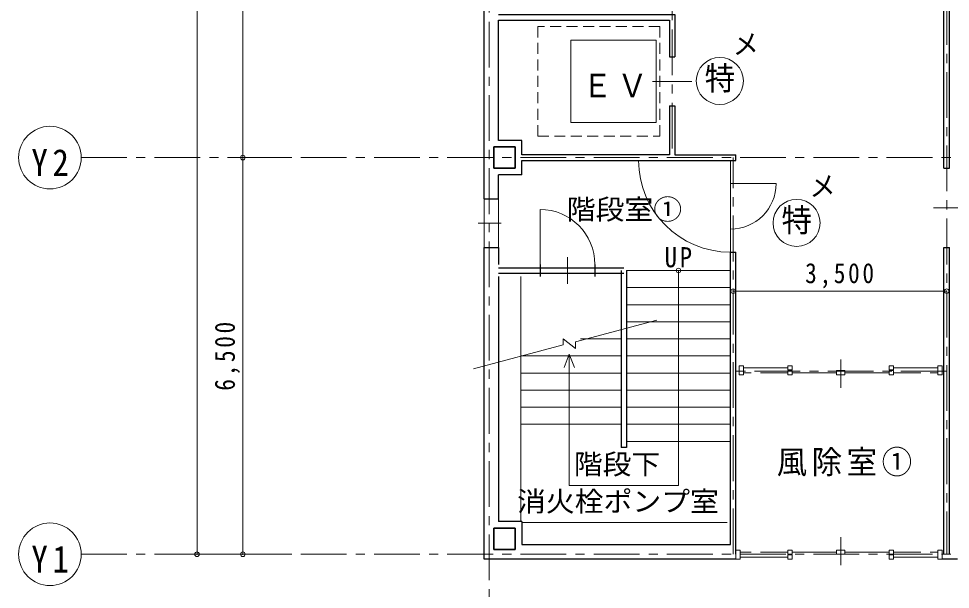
# Model space of a CAD drawing. Units: millimetres at full size. Extents: x -57346 to 60518, y -42813 to 41849.
# Drawn here: x -50875 to -35606, y -20519 to -11166 of the extents above; entities that cross this region are included whole.
import ezdxf
from ezdxf.enums import TextEntityAlignment as Align

# ---------------------------------------------------------------- set-up
doc = ezdxf.new("R2010")
doc.units = ezdxf.units.MM
doc.header["$LTSCALE"] = 150
doc.header["$PDMODE"] = 32
doc.header["$PDSIZE"] = 75
for name, pattern in [('CHAIN1', [8, 5, -1, 1, -1]), ('DASHED1', [1.8, 1.2, -0.6]), ('DASHED3', [4, 3, -1])]:
    doc.linetypes.add(name, pattern=pattern)
for name, color, linetype, lineweight in [('1-1_極細線', 4, 'Continuous', 9), ('1-2_細線', 7, 'Continuous', 18), ('1-3_中線', 3, 'Continuous', 25), ('1-4_太線', 2, 'Continuous', 35), ('1-8_ﾊｯﾁﾝｸﾞ', 4, 'Continuous', 9), ('1-A_中芯線', 4, 'CHAIN1', 9), ('1-D_文字', 4, 'Continuous', 9), ('1-E_寸法', 4, 'Continuous', 9)]:
    doc.layers.add(name, color=color, linetype=linetype, lineweight=lineweight)
doc.styles.add('ＭＳ ゴシック', font='')
doc.styles.get('ＭＳ ゴシック').set_extended_font_data('MS Gothic')

# ---------------------------------------------------------------- blocks, each defined once
blk = doc.blocks.new('通り芯2')
at = {"layer": '1-D_文字', "color": 7, "lineweight": 18}
blk.add_circle((0, 0), 769, dxfattribs=at)

msp = doc.modelspace()

# ---------------------------------------------------------------- linework, layer by layer
at = {"layer": '1-1_極細線'}
for p, q in [((-39210.9, -14993.8), (-39210.9, -13488.8)), ((-38460.9, -13866.3), (-39210.9, -13866.3)), ((-42330.9, -14291.7), (-42330.9, -15193.8)), ((-35447.2, -14268.8), (-35884.7, -14268.8)), ((-41880.9, -15075), (-41880.9, -15512.6))]:
    msp.add_line(p, q, dxfattribs=at)
at = {"layer": '1-1_極細線', "linetype": 'DASHED1'}
msp.add_lwpolyline([(-40365.9, -13093.8), (-40365.9, -11293.8), (-42365.9, -11293.8), (-42365.9, -13093.8)], close=True, dxfattribs=at)
at = {"layer": '1-1_極細線'}
for centre, radius, start, end in [((-39210.9, -13488.8), 1505, 180, 270), ((-39210.9, -13866.3), 750, 270, 0), ((-42330.9, -15193.8), 900, 0, 90)]:
    msp.add_arc(centre, radius, start, end, dxfattribs=at)
at = {"layer": '1-2_細線'}
for p, q in [((-40425.8, -11518.8), (-41825.8, -11518.8)), ((-41825.8, -11518.8), (-41825.8, -12868.8)), ((-40425.8, -12868.8), (-40425.8, -11518.8)), ((-40489.6, -12193.8), (-39842.3, -12193.8)), ((-41825.8, -12868.8), (-40425.8, -12868.8)), ((-42645.9, -19406.3), (-42645.9, -15393.8)), ((-39210.9, -15293.8), (-40910.9, -15293.8)), ((-40060.9, -15293.8), (-40060.9, -18818.8)), ((-39210.9, -15573.8), (-40910.9, -15573.8)), ((-39210.9, -15853.8), (-40910.9, -15853.8)), ((-41750.9, -16460.2), (-40418.4, -16106.8)), ((-39210.9, -16133.8), (-40910.9, -16133.8)), ((-41950.9, -16416), (-41950.9, -16513.3)), ((-41950.9, -16416), (-41750.9, -16571.6)), ((-41750.9, -16460.2), (-41750.9, -16571.6)), ((-41000.9, -16413.8), (-41666, -16413.8)), ((-39210.9, -16413.8), (-40910.9, -16413.8)), ((-41950.9, -16513.3), (-43418.9, -16902.6)), ((-41000.9, -16693.8), (-42645.9, -16693.8)), ((-41850.9, -16664.9), (-41937, -16881.2)), ((-41850.9, -16664.9), (-41764.8, -16881.2)), ((-41850.9, -16664.9), (-41850.9, -18818.8)), ((-39210.9, -16693.8), (-40910.9, -16693.8)), ((-41000.9, -16973.8), (-42645.9, -16973.8)), ((-39210.9, -16973.8), (-40910.9, -16973.8)), ((-41000.9, -17253.8), (-42645.9, -17253.8)), ((-39210.9, -17253.8), (-40910.9, -17253.8)), ((-41000.9, -17533.8), (-42645.9, -17533.8)), ((-39210.9, -17533.8), (-40910.9, -17533.8)), ((-41000.9, -17813.8), (-42645.9, -17813.8)), ((-39210.9, -17813.8), (-40910.9, -17813.8)), ((-39210.9, -18093.8), (-40910.9, -18093.8)), ((-40060.9, -18818.8), (-41850.9, -18818.8)), ((-42628.4, -19423.8), (-39265.9, -19423.8))]:
    msp.add_line(p, q, dxfattribs=at)
msp.add_point((-40060.9, -15293.8), dxfattribs=at)
at = {"layer": '1-3_中線'}
for p, q in [((-35710.9, -13618.8), (-35710.9, -8343.8)), ((-35620.9, -13618.8), (-35620.9, -8343.8)), ((-43246.9, -14118.8), (-43246.9, -10831.3)), ((-43008.4, -13161.3), (-43008.4, -11188.8)), ((-40210.9, -11793.8), (-40120.9, -11793.8)), ((-40210.9, -12593.8), (-40120.9, -12593.8)), ((-40210.9, -12593.8), (-40210.9, -13398.8)), ((-40120.9, -12593.8), (-40120.9, -13398.8)), ((-42628.4, -13161.3), (-43008.4, -13161.3)), ((-42628.4, -13398.8), (-42628.4, -13161.3)), ((-40210.9, -13398.8), (-42628.4, -13398.8)), ((-40120.9, -13398.8), (-39120.9, -13398.8)), ((-42628.4, -13726.3), (-42628.4, -13488.8)), ((-43008.4, -14118.8), (-43008.4, -13726.3)), ((-42628.4, -13726.3), (-43008.4, -13726.3)), ((-35710.9, -13618.8), (-35620.9, -13618.8)), ((-43246.9, -14118.8), (-43008.4, -14118.8)), ((-43246.9, -20024.8), (-43246.9, -14918.8)), ((-35710.9, -19943.8), (-35710.9, -14918.8)), ((-35710.9, -14918.8), (-35620.9, -14918.8)), ((-35620.9, -19943.8), (-35620.9, -14918.8)), ((-39120.9, -19943.8), (-39120.9, -14993.8)), ((-43008.4, -15248.8), (-40955.9, -15248.8)), ((-42330.9, -15193.8), (-42330.9, -15393.8)), ((-41430.9, -15193.8), (-41430.9, -15393.8)), ((-43008.4, -15338.8), (-40955.9, -15338.8)), ((-43008.4, -15393.8), (-43008.4, -19406.3)), ((-41000.9, -15293.8), (-41000.9, -18193.8)), ((-42628.4, -19406.3), (-43008.4, -19406.3)), ((-42628.4, -19406.3), (-42628.4, -19786.3)), ((-42628.4, -19786.3), (-39210.9, -19786.3)), ((-39120.9, -20024.8), (-43246.9, -20024.8)), ((-35488.4, -20024.8), (-35740.9, -20024.8))]:
    msp.add_line(p, q, dxfattribs=at)
for points in [[(-43008.4, -11098.8), (-40120.9, -11098.8), (-40120.9, -11793.8)], [(-43008.4, -11188.8), (-40210.9, -11188.8), (-40210.9, -11793.8)], [(-42628.4, -13488.8), (-39120.9, -13488.8), (-39120.9, -13398.8)], [(-43246.9, -14918.8), (-43008.4, -14918.8), (-43008.4, -15193.8)], [(-39210.9, -19786.3), (-39210.9, -14993.8), (-39120.9, -14993.8)], [(-40910.9, -15293.8), (-40910.9, -18193.8), (-41000.9, -18193.8)]]:
    msp.add_lwpolyline(points, dxfattribs=at)
at = {"layer": '1-4_太線'}
for p, q in [((-43085.9, -13268.8), (-43085.9, -13618.8)), ((-42735.9, -13268.8), (-43085.9, -13268.8)), ((-42735.9, -13618.8), (-42735.9, -13268.8)), ((-42735.9, -13618.8), (-43085.9, -13618.8)), ((-43085.9, -19513.8), (-43085.9, -19863.8)), ((-42735.9, -19513.8), (-43085.9, -19513.8)), ((-42735.9, -19513.8), (-42735.9, -19863.8)), ((-43085.9, -19863.8), (-42735.9, -19863.8))]:
    msp.add_line(p, q, dxfattribs=at)
at = {"layer": '1-8_ﾊｯﾁﾝｸﾞ'}
for p, q in [((-37403.4, -16753.8), (-37403.4, -17215.8)), ((-39065.9, -17003.8), (-39065.9, -16853.8)), ((-38995.9, -16853.8), (-39065.9, -16853.8)), ((-38269.7, -16888.8), (-38995.9, -16888.8)), ((-38269.7, -16853.8), (-38199.7, -16853.8)), ((-38269.7, -16923.8), (-38269.7, -16853.8)), ((-38269.7, -16923.8), (-38199.7, -16923.8)), ((-38269.7, -16933.8), (-38269.7, -17003.8)), ((-38269.7, -16933.8), (-38199.7, -16933.8)), ((-38199.7, -16923.8), (-38199.7, -16853.8)), ((-38199.7, -16933.8), (-38199.7, -17003.8)), ((-37403.4, -16933.8), (-37473.4, -16933.8)), ((-37473.4, -16933.8), (-37473.4, -17003.8)), ((-37403.4, -16933.8), (-37333.4, -16933.8)), ((-37403.4, -16933.8), (-37403.4, -17003.8)), ((-37403.4, -16933.8), (-37403.4, -17003.8)), ((-37333.4, -16933.8), (-37333.4, -17003.8)), ((-36607.2, -16853.8), (-36537.2, -16853.8)), ((-36607.2, -16923.8), (-36607.2, -16853.8)), ((-36607.2, -16923.8), (-36537.2, -16923.8)), ((-36607.2, -16933.8), (-36537.2, -16933.8)), ((-36607.2, -16933.8), (-36607.2, -17003.8)), ((-36537.2, -16923.8), (-36537.2, -16853.8)), ((-35810.9, -16888.8), (-36537.2, -16888.8)), ((-36537.2, -16933.8), (-36537.2, -17003.8)), ((-38995.9, -17003.8), (-39065.9, -17003.8)), ((-38269.7, -17003.8), (-38199.7, -17003.8)), ((-37473.4, -16968.8), (-38199.7, -16968.8)), ((-37403.4, -17003.8), (-37473.4, -17003.8)), ((-37403.4, -17003.8), (-37333.4, -17003.8)), ((-37333.4, -16968.8), (-36607.2, -16968.8)), ((-36607.2, -17003.8), (-36537.2, -17003.8)), ((-37403.4, -20124.8), (-37403.4, -19662.8)), ((-39120.9, -19874.8), (-39120.9, -20024.8)), ((-39050.9, -19874.8), (-39120.9, -19874.8)), ((-38269.7, -19989.8), (-39050.9, -19989.8)), ((-38269.7, -19874.8), (-38199.7, -19874.8)), ((-38269.7, -19944.8), (-38269.7, -19874.8)), ((-38269.7, -19944.8), (-38199.7, -19944.8)), ((-38269.7, -19954.8), (-38269.7, -20024.8)), ((-38269.7, -19954.8), (-38199.7, -19954.8)), ((-38199.7, -19944.8), (-38199.7, -19874.8)), ((-37473.4, -19909.8), (-38199.7, -19909.8)), ((-38199.7, -19954.8), (-38199.7, -20024.8)), ((-37403.4, -19874.8), (-37473.4, -19874.8)), ((-37473.4, -19944.8), (-37473.4, -19874.8)), ((-37403.4, -19944.8), (-37473.4, -19944.8)), ((-37403.4, -19874.8), (-37333.4, -19874.8)), ((-37403.4, -19944.8), (-37403.4, -19874.8)), ((-37403.4, -19944.8), (-37403.4, -19874.8)), ((-37403.4, -19944.8), (-37333.4, -19944.8)), ((-37333.4, -19944.8), (-37333.4, -19874.8)), ((-37333.4, -19909.8), (-36607.2, -19909.8)), ((-36607.2, -19874.8), (-36537.2, -19874.8)), ((-36607.2, -19944.8), (-36607.2, -19874.8)), ((-36607.2, -19944.8), (-36537.2, -19944.8)), ((-36607.2, -19954.8), (-36607.2, -20024.8)), ((-36607.2, -19954.8), (-36537.2, -19954.8)), ((-36537.2, -19944.8), (-36537.2, -19874.8)), ((-36537.2, -19954.8), (-36537.2, -20024.8)), ((-35810.9, -19989.8), (-36537.2, -19989.8)), ((-39050.9, -20024.8), (-39120.9, -20024.8)), ((-38269.7, -20024.8), (-38199.7, -20024.8)), ((-36607.2, -20024.8), (-36537.2, -20024.8))]:
    msp.add_line(p, q, dxfattribs=at)
at = {"layer": '1-8_ﾊｯﾁﾝｸﾞ', "linetype": 'DASHED3'}
for p, q in [((-38269.7, -16968.8), (-38995.9, -16968.8)), ((-36537.2, -16968.8), (-35810.9, -16968.8)), ((-38269.7, -19909.8), (-39050.9, -19909.8)), ((-36537.2, -19909.8), (-35810.9, -19909.8))]:
    msp.add_line(p, q, dxfattribs=at)
at = {"layer": '1-8_ﾊｯﾁﾝｸﾞ'}
for points in [[(-38995.9, -17003.8), (-38995.9, -16888.8), (-38995.9, -16853.8)], [(-35810.9, -17003.8), (-35810.9, -16853.8), (-35740.9, -16853.8)], [(-35810.9, -17003.8), (-35740.9, -17003.8), (-35740.9, -16853.8)], [(-39050.9, -19874.8), (-39050.9, -19989.8), (-39050.9, -20024.8)], [(-35810.9, -19874.8), (-35810.9, -20024.8), (-35740.9, -20024.8)], [(-35810.9, -19874.8), (-35740.9, -19874.8), (-35740.9, -20024.8)]]:
    msp.add_lwpolyline(points, dxfattribs=at)
at = {"layer": '1-A_中芯線'}
for p, q in [((-43165.9, 19981.9), (-43165.9, -24360.1)), ((-35665.9, -3643.8), (-35665.9, -19943.8)), ((-40165.9, -8943.8), (-40165.9, -13443.8)), ((-49849.9, -13443.8), (-1393.2, -13443.8)), ((-39165.9, -19943.8), (-39165.9, -13443.8)), ((-35665.9, -16943.8), (-39165.9, -16943.8)), ((-49849.9, -19943.8), (-1393.2, -19943.8))]:
    msp.add_line(p, q, dxfattribs=at)
at = {"layer": '1-D_文字'}
for p, q in [((-43246.9, -14918.8), (-43246.9, -14118.8)), ((-43346.9, -14518.8), (-42965.9, -14518.8))]:
    msp.add_line(p, q, dxfattribs=at)
msp.add_lwpolyline([(-43008.4, -14918.8), (-43008.4, -14518.8), (-43008.4, -14118.8)], dxfattribs=at)
at = {"layer": '1-D_文字', "color": 7, "lineweight": 18}
for centre in [(-39383.9, -12188), (-38125.6, -14514.3)]:
    msp.add_circle(centre, 385.6, dxfattribs=at)
at = {"layer": '1-E_寸法'}
for p, q in [((-47951.4, -19943.8), (-47951.4, 18056.2)), ((-47201.4, -6943.8), (-47201.4, -13443.8)), ((-47201.4, -13443.8), (-46451.4, -13443.8)), ((-47201.4, -13443.8), (-47201.4, -19943.8)), ((-39165.9, -15631.7), (-35665.9, -15631.7)), ((-47951.4, -19943.8), (-47201.4, -19943.8)), ((-47201.4, -19943.8), (-46451.4, -19943.8))]:
    msp.add_line(p, q, dxfattribs=at)
at = {"layer": '1-E_寸法', "color": 2}
for p in [(-47201.4, -13443.8), (-39165.9, -15631.7), (-35665.9, -15631.7), (-47951.4, -19943.8), (-47201.4, -19943.8)]:
    msp.add_point(p, dxfattribs=at)

# ---------------------------------------------------------------- block references
at = {"layer": '1-D_文字', "xscale": 0.6666667, "yscale": 0.6666667}
for p in [(-50362.5, -13443.8), (-50362.5, -19943.8)]:
    msp.add_blockref('通り芯2', p, dxfattribs=at)

# ---------------------------------------------------------------- texts
at = {"layer": '1-2_細線', "style": 'ＭＳ ゴシック', "width": 0.95}
for s, height, p in [('メ', 329.9, (-39172.8, -11847.2)), ('特', 384.9, (-39631.4, -12450.5)), ('メ', 329.9, (-37914.6, -14173.5)), ('特', 384.9, (-38373.1, -14776.8))]:
    msp.add_text(s, height=height, dxfattribs=at).set_placement(p, align=Align.BOTTOM_LEFT)
at = {"layer": '1-D_文字', "color": 7, "style": 'ＭＳ ゴシック', "width": 1.05}
for s, p in [('階段室①', (-41892.3, -14556.2)), ('階段下', (-41777.2, -18732.5)), ('消火栓ポンプ室', (-42707.2, -19341.5))]:
    msp.add_text(s, height=329.9, dxfattribs=at).set_placement(p, align=Align.BOTTOM_LEFT)
at = {"layer": '1-D_文字', "color": 7, "attachment_point": 7, "style": 'ＭＳ ゴシック'}
for s, insert, char_height in [('\\T1.15;\\W0.95;ＥＶ', (-41640.8, -12456.3), 384.9), ('\\T1.23;\\W0.9;UP', (-40289.1, -15245.8), 329.9), ('\\T1.15;\\W0.95;風除室①', (-38452, -18668.6), 384.9)]:
    msp.add_mtext(s, dxfattribs=dict(at, insert=insert, char_height=char_height))
at = {"layer": '1-D_文字', "color": 3, "char_height": 439.9, "attachment_point": 7, "style": 'ＭＳ ゴシック'}
for s, insert in [('\\T1.28;\\W0.9;Y2', (-50666.3, -13743.8)), ('\\T1.28;\\W0.9;Y1', (-50666.3, -20243.8))]:
    msp.add_mtext(s, dxfattribs=dict(at, insert=insert))
at = {"layer": '1-E_寸法', "color": 7, "insert": (-37985.9, -15586.7), "char_height": 329.9, "attachment_point": 7, "style": 'ＭＳ ゴシック'}
msp.add_mtext('\\T1.23;\\W0.85;3,500', dxfattribs=at)
at = {"layer": '1-E_寸法', "color": 7, "insert": (-47246.4, -17263.8), "char_height": 329.9, "attachment_point": 7, "rotation": 90, "style": 'ＭＳ ゴシック'}
msp.add_mtext('\\T1.23;\\W0.85;6,500', dxfattribs=at)

doc.saveas('drawing.dxf')
